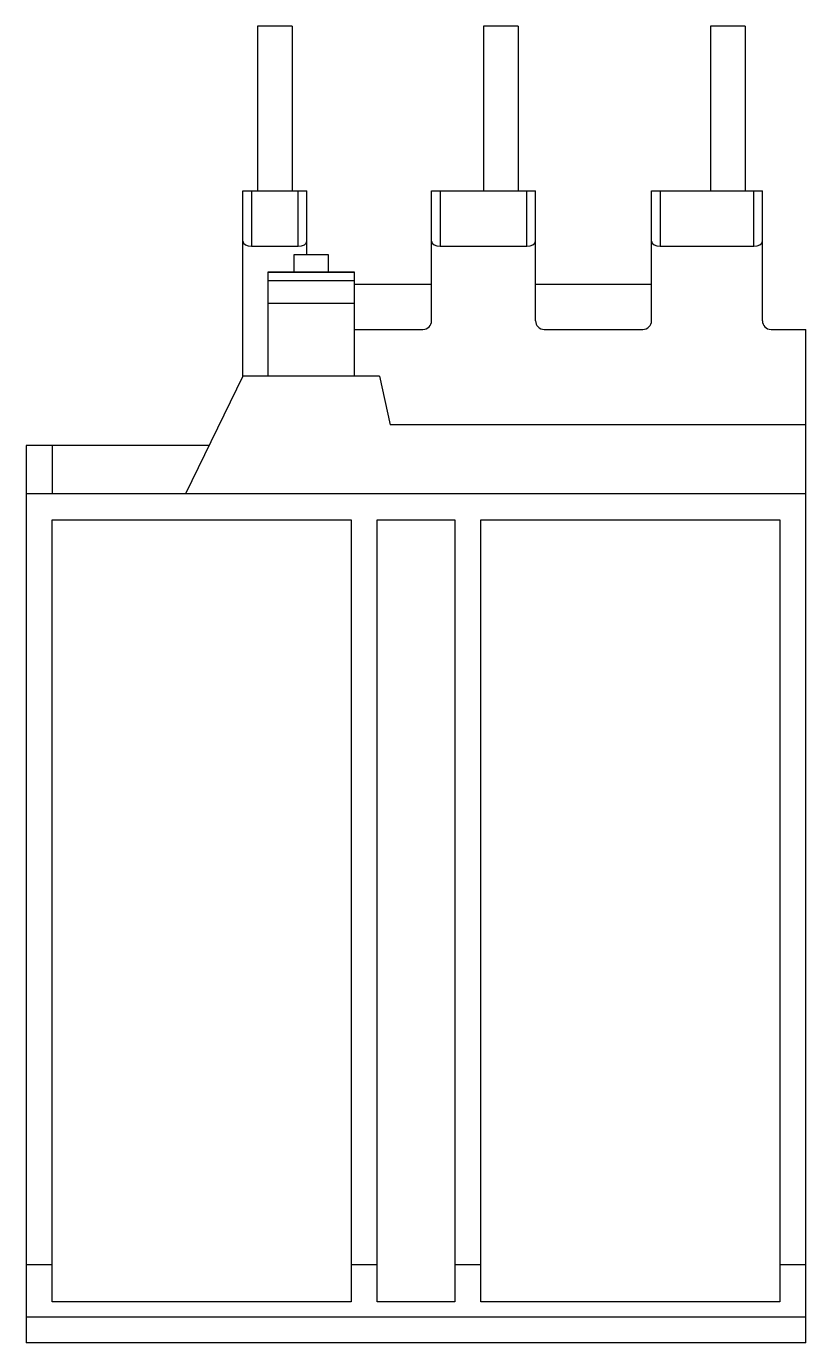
# Model space of a CAD drawing. Header units: millimetres. Extents: x 9.9 to 54.9, y 6.4 to 82.4.
import ezdxf

# ---------------------------------------------------------------- set-up
doc = ezdxf.new("R2010")
doc.units = ezdxf.units.MM
doc.header["$LTSCALE"] = 5.82371
doc.layers.get('0').update_dxf_attribs({"linetype": 'CONTINUOUS'})

msp = doc.modelspace()

# ---------------------------------------------------------------- linework, layer by layer
at = {"color": 7}
for p, q in [((23.255, 82.397), (23.255, 72.897)), ((25.255, 82.397), (23.255, 82.397)), ((25.255, 82.397), (25.255, 72.897)), ((36.305, 82.397), (36.305, 72.897)), ((38.305, 82.397), (36.305, 82.397)), ((38.305, 82.397), (38.305, 72.897)), ((49.405, 82.397), (49.405, 72.897)), ((51.405, 82.397), (49.405, 82.397)), ((51.405, 82.397), (51.405, 72.897)), ((22.405, 62.197), (22.405, 72.897)), ((22.405, 72.897), (26.105, 72.897)), ((22.905, 72.897), (22.905, 69.697)), ((25.605, 69.697), (25.605, 72.897)), ((26.105, 69.197), (26.105, 72.897)), ((33.305, 65.397), (33.305, 72.897)), ((33.305, 72.897), (39.305, 72.897)), ((33.805, 72.897), (33.805, 69.697)), ((38.805, 69.697), (38.805, 72.897)), ((39.305, 65.397), (39.305, 72.897)), ((46.005, 65.397), (46.005, 72.897)), ((46.005, 72.897), (52.405, 72.897)), ((46.505, 72.897), (46.505, 69.697)), ((51.905, 69.697), (51.905, 72.897)), ((52.405, 65.397), (52.405, 72.897)), ((22.905, 69.697), (25.605, 69.697)), ((25.355, 69.197), (25.355, 68.197)), ((27.355, 69.197), (25.355, 69.197)), ((27.355, 68.197), (27.355, 69.197)), ((33.805, 69.697), (38.805, 69.697)), ((46.505, 69.697), (51.905, 69.697)), ((23.855, 68.197), (23.855, 62.197)), ((28.855, 68.197), (23.855, 68.197)), ((28.855, 68.186), (23.855, 68.186)), ((28.855, 67.697), (23.855, 67.697)), ((28.855, 62.197), (28.855, 68.197)), ((33.305, 67.497), (28.855, 67.497)), ((46.005, 67.497), (39.305, 67.497)), ((28.855, 66.397), (23.855, 66.397)), ((28.855, 64.897), (32.805, 64.897)), ((39.805, 64.897), (45.505, 64.897)), ((52.905, 64.897), (54.905, 64.897)), ((54.905, 6.397), (54.905, 64.897)), ((22.405, 62.197), (19.105, 55.397)), ((30.305, 62.197), (22.405, 62.197)), ((30.305, 62.197), (30.905, 59.397)), ((54.905, 59.397), (30.905, 59.397)), ((9.905, 58.197), (9.905, 6.397)), ((20.464, 58.197), (9.905, 58.197)), ((11.405, 58.197), (11.405, 55.397)), ((54.905, 55.397), (9.905, 55.397)), ((11.405, 8.754), (11.405, 53.897)), ((11.405, 53.897), (28.655, 53.897)), ((28.655, 53.897), (28.655, 8.754)), ((30.155, 8.754), (30.155, 53.897)), ((30.155, 53.897), (34.655, 53.897)), ((34.655, 53.897), (34.655, 8.754)), ((36.155, 8.754), (36.155, 53.897)), ((36.155, 53.897), (53.405, 53.897)), ((53.405, 53.897), (53.405, 8.754)), ((11.405, 10.897), (9.905, 10.897)), ((30.155, 10.897), (28.655, 10.897)), ((36.155, 10.897), (34.655, 10.897)), ((54.905, 10.897), (53.405, 10.897)), ((28.655, 8.754), (11.405, 8.754)), ((34.655, 8.754), (30.155, 8.754)), ((53.405, 8.754), (36.155, 8.754)), ((9.905, 7.897), (54.905, 7.897)), ((54.905, 6.397), (9.905, 6.397))]:
    msp.add_line(p, q, dxfattribs=at)
for centre, start, end in [((32.805, 65.397), 270, 360), ((39.805, 65.397), 180, 270), ((45.505, 65.397), 270, 360), ((52.905, 65.397), 180, 270)]:
    msp.add_arc(centre, 0.5, start, end, dxfattribs=at)
for centre, start_param, end_param in [((22.905, 70.002), 3.141593, 4.712389), ((25.605, 70.002), -1.570796, 0), ((33.805, 70.002), 3.141593, 4.712389), ((38.805, 70.002), -1.570796, 0), ((46.505, 70.002), 3.141593, 4.712389), ((51.905, 70.002), -1.570796, 0)]:
    msp.add_ellipse(centre, major_axis=(0.5, 0), ratio=0.609107, start_param=start_param, end_param=end_param, dxfattribs=at)

doc.saveas('drawing.dxf')
